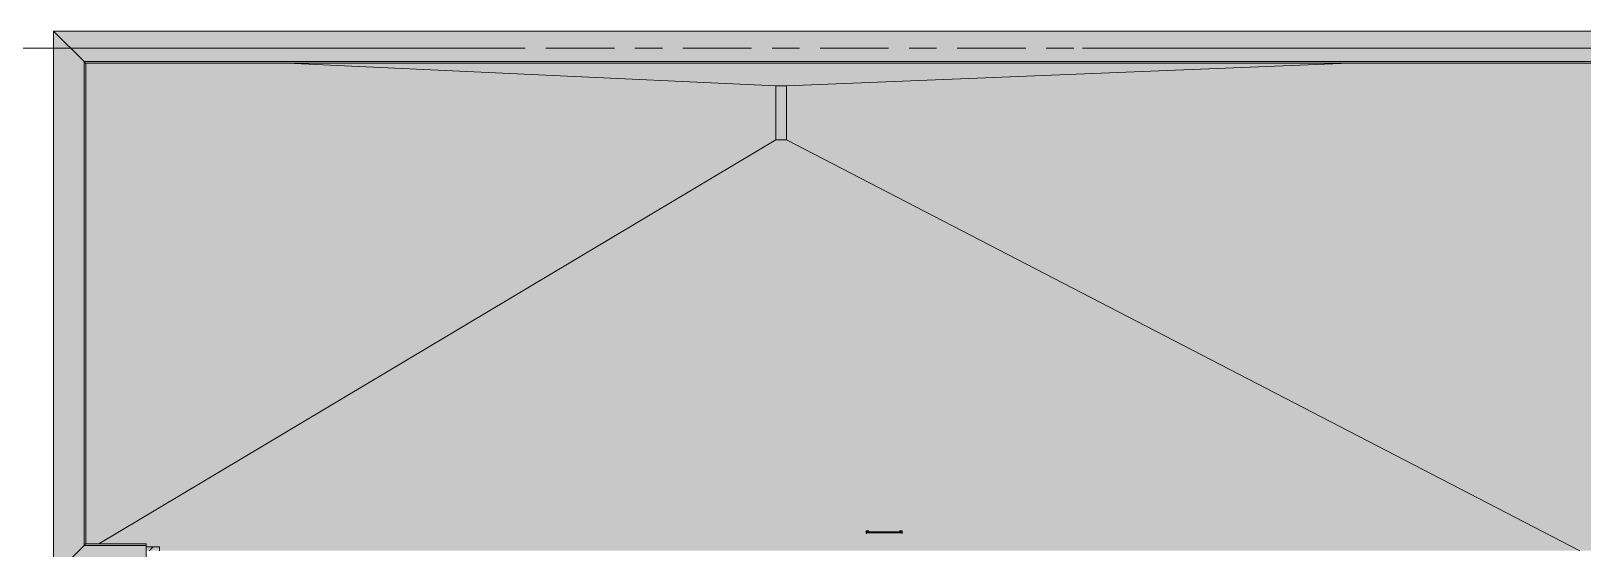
# Model space of a CAD drawing. Header units: millimetres. Extents: x 35316 to 242799, y -8553 to 29000.
# Drawn here: x 104996 to 140927, y 15398 to 27400 of the extents above; entities that cross this region are included whole.
import ezdxf

# ---------------------------------------------------------------- set-up
doc = ezdxf.new("R2010")
doc.units = ezdxf.units.MM
doc.linetypes.add('Осевая', pattern=[3175, 635, -476.25, 1587.5, -476.25])
for name, color, linetype, lineweight in [('A-DETL-2', 7, 'Continuous', 5), ('A-GENM-6', 7, 'Continuous', 5), ('I-WALL-5', 7, 'Continuous', 5), ('Оси', 7, 'Continuous', 9), ('Оси-2', 7, 'Осевая', 9)]:
    doc.layers.add(name, color=color, linetype=linetype, lineweight=lineweight)
doc.layers.add('A-DETL-GENF-5', color=7, linetype='Continuous', lineweight=9, true_color=0xc0c0c0, transparency=0.4)
for name, color, linetype, lineweight, true_color in [('A-FLOR-2', 7, 'Continuous', 5, 0xb7b7b7), ('A-GENM-7', 7, 'Continuous', 5, 0x737373), ('I-WALL-4', 7, 'Continuous', 5, 0x737373)]:
    doc.layers.add(name, color=color, linetype=linetype, lineweight=lineweight, true_color=true_color)

# ---------------------------------------------------------------- blocks, each defined once
blk = doc.blocks.new('парапет1 - парапет-18629556-3_3_2_птичка')
at = {"layer": 'A-GENM-6'}
for p, q in [((-2411, 27400), (33928, 27400)), ((-2411, 14773), (-2411, 27400))]:
    blk.add_line(p, q, dxfattribs=at)
at = {"layer": 'A-GENM-7'}
for p, q in [((-2409, 27398), (-1702, 26691)), ((33219, 26691), (-1702, 26691)), ((-1702, 26691), (-1666, 26655)), ((-1702, 26691), (-1702, 15482)), ((-1665, 26654), (33182, 26654)), ((-1665, 15519), (-1665, 26654)), ((-2409, 14775), (-1702, 15482)), ((-1702, 15482), (-1666, 15518)), ((-1702, 15482), (-268, 15482)), ((-268, 15519), (-1665, 15519)), ((-268, 15519), (-268, 15518)), ((-268, 15518), (-268, 15482)), ((-268, 15482), (-268, 14775))]:
    blk.add_line(p, q, dxfattribs=at)
for points in [[(-1666, 26655), (-1665, 26654), (-1665, 26654), (-1665, 26654), (-1665, 26654)], [(-1666, 15518), (-1665, 15519), (-1665, 15519), (-1665, 15519), (-1665, 15519)]]:
    blk.add_open_spline(points, degree=3, dxfattribs=at)
blk = doc.blocks.new('ОМ_Арматурный стержень_Форма 1 - ОМ_Арматурный стержень_Форма 1-22194821-3_3_2_птичка')
at = {"layer": 'A-GENM-7'}
for p, q in [((17206, 15793), (16438, 15793)), ((16438, 15784), (16438, 15793)), ((16438, 15775), (16438, 15784)), ((16438, 15775), (17206, 15775)), ((17206, 15793), (17206, 15784)), ((17206, 15784), (17206, 15775))]:
    blk.add_line(p, q, dxfattribs=at)
blk = doc.blocks.new('ОМ_Уголок_ГОСТ 8509-93 - ОМ_Уголок_ГОСТ 8509-93-22194824-3_3_2_птичка')
at = {"layer": 'A-GENM-7'}
for p, q in [((16404, 15821), (16404, 15758)), ((16467, 15821), (16404, 15821)), ((16410, 15758), (16410, 15815)), ((16410, 15815), (16467, 15815)), ((16467, 15815), (16467, 15821)), ((16404, 15758), (16410, 15758))]:
    blk.add_line(p, q, dxfattribs=at)
blk = doc.blocks.new('ОМ_Уголок_ГОСТ 8509-93 - ОМ_Уголок_ГОСТ 8509-93-V223-3_3_2_птичка')
at = {"layer": 'A-GENM-7'}
for p, q in [((17240, 15821), (17177, 15821)), ((17177, 15821), (17177, 15815)), ((17177, 15815), (17234, 15815)), ((17234, 15815), (17234, 15758)), ((17240, 15758), (17240, 15821)), ((17234, 15758), (17240, 15758))]:
    blk.add_line(p, q, dxfattribs=at)

msp = doc.modelspace()

# ---------------------------------------------------------------- hatches: boundary and pattern name
at = {"layer": 'A-DETL-GENF-5'}
msp.add_hatch(color=256, dxfattribs=at).paths.add_polyline_path([(107244.1, 14774.9), (107658.8, 14774.9), (107658.8, 15358), (146686.8, 15358), (146686.8, 23888.3), (141854.9, 23888.3), (141854.9, 27398.1), (105517.7, 27398.1), (105517.7, 14774.9), (106714.2, 14774.9)])
at = {"layer": 'I-WALL-5'}
h = msp.add_hatch(dxfattribs=at)
h.set_pattern_fill('FP_112', color=256, style=0, pattern_type=2)
h.set_pattern_definition([(45, (107926.8, 0), (-353.553, 353.553), []), (135, (107926.8, 0), (-353.553, -353.553), [])])
h.paths.add_polyline_path([(107966.8, 15358), (107966.8, 15450), (107658.8, 15450), (107658.8, 15358), (107774, 15358)])

# ---------------------------------------------------------------- linework, layer by layer
at = {"layer": 'A-DETL-2'}
for p, q in [((141854.9, 27398.1), (105517.7, 27398.1)), ((105517.7, 27398.1), (105517.7, 14774.9))]:
    msp.add_line(p, q, dxfattribs=at)
at = {"layer": 'A-FLOR-2'}
for p, q in [((122236.8, 26130), (110927.1, 26653.6)), ((135523.2, 26653.6), (122486.8, 26130)), ((122236.8, 24880), (122236.8, 26130)), ((122486.8, 26130), (122236.8, 26130)), ((122486.8, 26130), (122486.8, 25762.2)), ((122486.8, 25759.1), (122486.8, 24880)), ((106568.7, 15518.4), (122236.8, 24880)), ((122486.8, 24880), (122236.8, 24880)), ((140855, 15358), (122486.8, 24880))]:
    msp.add_line(p, q, dxfattribs=at)
at = {"layer": 'I-WALL-4'}
for p, q in [((107966.8, 15450), (107658.8, 15450)), ((107966.8, 15358), (107966.8, 15450))]:
    msp.add_line(p, q, dxfattribs=at)
at = {"layer": 'Оси'}
for p, q in [((103302.5, 27000), (115802.5, 27000)), ((129336.8, 27000), (141836.8, 27000))]:
    msp.add_line(p, q, dxfattribs=at)
at = {"layer": 'Оси-2'}
msp.add_line((115802.5, 27000), (129336.8, 27000), dxfattribs=at)

# ---------------------------------------------------------------- block references
at = {"layer": 'A-GENM-6'}
msp.add_blockref('парапет1 - парапет-18629556-3_3_2_птичка', (107926.8, 0), dxfattribs=at)
at = {"layer": 'A-GENM-7'}
for name in ['ОМ_Уголок_ГОСТ 8509-93 - ОМ_Уголок_ГОСТ 8509-93-22194824-3_3_2_птичка', 'ОМ_Уголок_ГОСТ 8509-93 - ОМ_Уголок_ГОСТ 8509-93-V223-3_3_2_птичка', 'ОМ_Арматурный стержень_Форма 1 - ОМ_Арматурный стержень_Форма 1-22194821-3_3_2_птичка']:
    msp.add_blockref(name, (107926.8, 0), dxfattribs=at)

doc.saveas('drawing.dxf')
